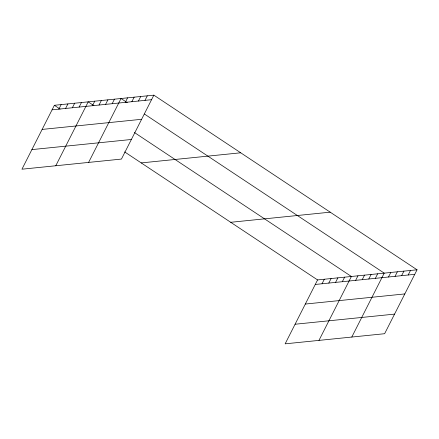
<?xml version="1.0" encoding="UTF-8"?>
<svg xmlns="http://www.w3.org/2000/svg" width="439" height="439" viewBox="0 0 439 439"><rect width="100%" height="100%" fill="white"/><g stroke="black" fill="none" stroke-linecap="round" stroke-linejoin="round"><path stroke-width="0.66" d="M153.859 95.164L54.376 105.289L21.95 169.202L121.433 159.077L153.859 95.164L417.05 269.798L384.624 333.711L285.141 343.836L317.567 279.923L417.05 269.798M58.837 109.135L61.142 104.603M65.603 108.449L67.908 103.911M72.369 107.758L74.668 103.225M79.135 107.072L81.434 102.534M55.775 165.761L88.201 101.848L93.913 105.64M92.464 105.717L94.764 101.179M99.033 105.047L101.332 100.509M105.596 104.378L107.895 99.845M112.164 103.708L114.464 99.176M88.607 162.419L121.032 98.506L127.315 102.677M125.296 102.375L127.595 97.837M131.859 101.705L134.164 97.167M138.428 101.036L140.727 96.503M144.991 100.366L147.295 95.834M322.028 283.77L324.333 279.231M328.795 283.078L331.094 278.546M335.561 282.392L337.86 277.854M342.327 281.701L344.626 277.168M318.966 340.395L351.392 276.477L134.482 132.556M355.656 280.345L357.955 275.813M362.224 279.676L364.524 275.143M368.787 279.012L371.087 274.474M375.356 278.342L377.655 273.804M351.793 337.053L384.218 273.135L144.458 114.052M388.488 277.004L390.787 272.471M395.051 276.334L397.35 271.801M401.619 275.67L403.918 271.132M408.182 275.001L410.481 270.462M52.076 109.827L151.559 99.697M42.133 129.423L141.616 119.293M31.893 149.611L131.376 139.481M141.226 162.918L240.715 152.794M230.711 222.293L330.199 212.169M315.268 284.456L414.751 274.331M305.324 304.051L404.807 293.927M295.079 324.24L394.568 314.115M54.376 105.289L60.088 109.081M124.66 151.921L317.567 279.923"/></g></svg>
